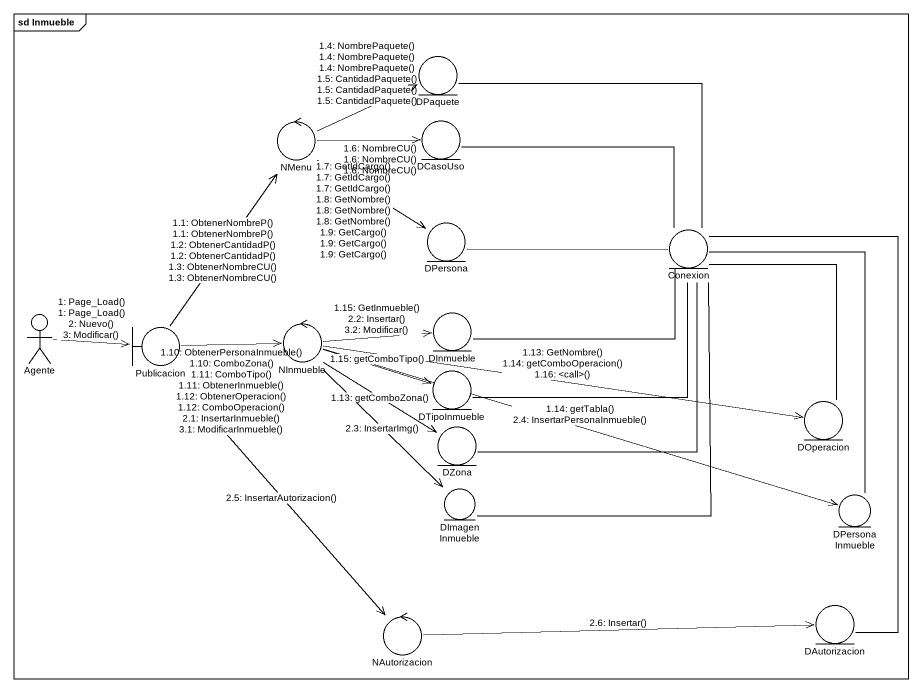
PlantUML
@startuml
mainframe sd Inmueble
entity DPaquete
control NMenu
entity DCasoUso
entity DPersona
entity Conexion
actor Agente
entity DInmueble
boundary Publicacion
control NInmueble
entity DTipoInmueble
entity DZona
entity DOperacion
entity DImagenInmueble
entity DPersonaInmueble
control NAutorizacion
entity DAutorizacion
DPaquete -- Conexion
DCasoUso -right- Conexion
DPersona -right- Conexion
DInmueble -right- Conexion
DTipoInmueble -right- Conexion
DZona -up- Conexion
DOperacion -up- Conexion
DImagenInmueble -up- Conexion
DPersonaInmueble -up- Conexion
DAutorizacion -up- Conexion
Agente -right-> Publicacion : 1: Page_Load()\n1: Page_Load()\n2: Nuevo()\n3: Modificar()
Publicacion -up-> NMenu : 1.1: ObtenerNombreP()\n1.1: ObtenerNombreP()\n1.2: ObtenerCantidadP()\n1.2: ObtenerCantidadP()\n1.3: ObtenerNombreCU()\n1.3: ObtenerNombreCU()
NMenu -right-> DPaquete : 1.4: NombrePaquete()\n1.4: NombrePaquete()\n1.4: NombrePaquete()\n1.5: CantidadPaquete()\n1.5: CantidadPaquete()\n1.5: CantidadPaquete()
NMenu -right-> DCasoUso : 1.6: NombreCU()\n1.6: NombreCU()\n1.6: NombreCU()
NMenu --> DPersona : 1.7: GetIdCargo()\n1.7: GetIdCargo()\n1.7: GetIdCargo()\n1.8: GetNombre()\n1.8: GetNombre()\n1.8: GetNombre()\n1.9: GetCargo()\n1.9: GetCargo()\n1.9: GetCargo()
Publicacion -right-> NInmueble : 1.10: ObtenerPersonaInmueble()\n1.10: ComboZona()\n1.11: ComboTipo()\n1.11: ObtenerInmueble()\n1.12: ObtenerOperacion()\n1.12: ComboOperacion()\n2.1: InsertarInmueble()\n3.1: ModificarInmueble()
NInmueble --> DZona : 1.13: getComboZona()
NInmueble -right-> DOperacion : 1.13: GetNombre()\n1.14: getComboOperacion()\n1.16: <call>()
NInmueble -right-> DPersonaInmueble : 1.14: getTabla()\n2.4: InsertarPersonaInmueble()
NInmueble -right-> DInmueble : 1.15: GetInmueble()\n2.2: Insertar()\n3.2: Modificar()
NInmueble -right-> DTipoInmueble : 1.15: getComboTipo()
NInmueble --> DImagenInmueble : 2.3: InsertarImg()
Publicacion --> NAutorizacion : 2.5: InsertarAutorizacion()
NAutorizacion -right-> DAutorizacion : 2.6: Insertar()
@enduml
